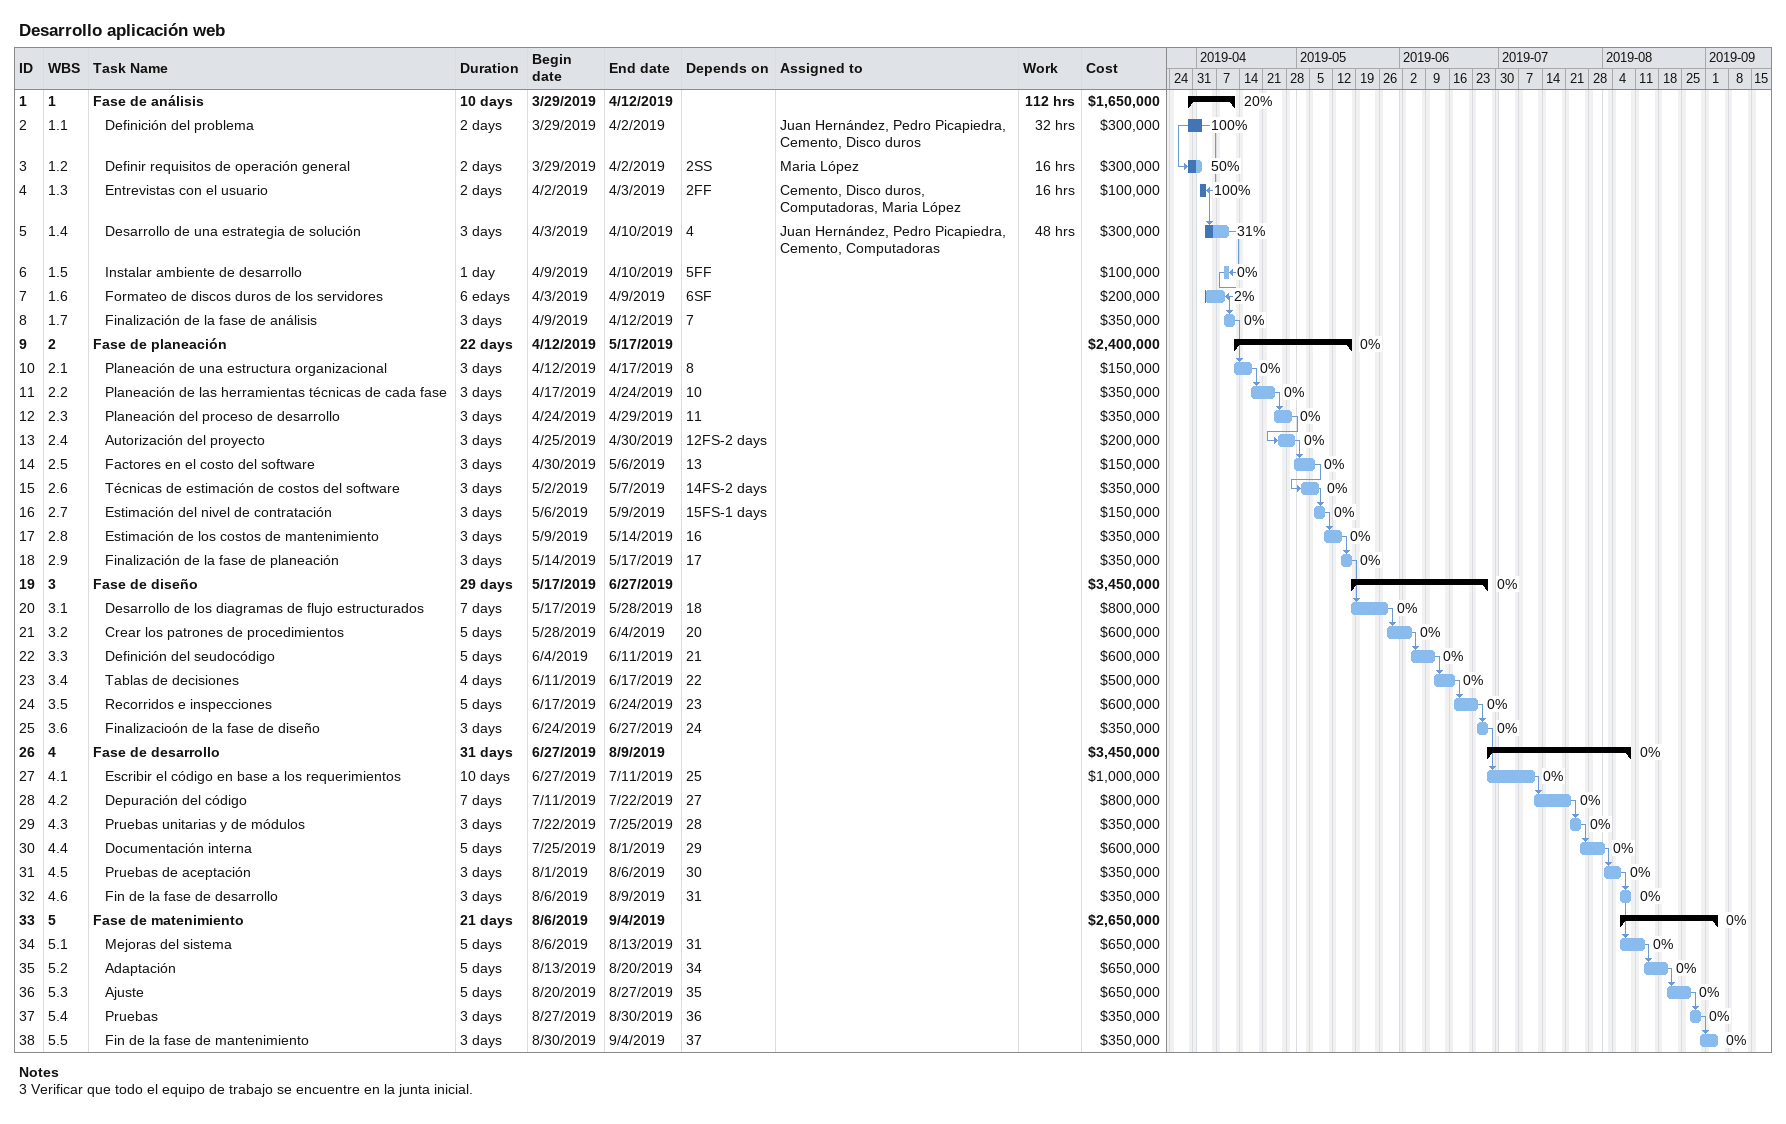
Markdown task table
Desarrollo aplicación web

| ID | WBS | Task | Duration | Start | Finish | Predecessors | Resources | % complete | Work (h) | Cost ($) |
|---|---|---|---|---|---|---|---|---|---|---|
| 1 | 1 | **Fase de análisis** | 10d | 2019-03-29 | 2019-04-12 |  |  | 20 | 112 | 1650000 |
| 2 | 1.1 | Definición del problema | 2d | 2019-03-29 | 2019-04-02 |  | Juan Hernández, Pedro Picapiedra, Cemento, Disco duros | 100 | 32 | 300000 |
| 3 | 1.2 | Definir requisitos de operación general | 2d | 2019-03-29 | 2019-04-02 | 2SS | Maria López | 50 | 16 | 300000 |
| 4 | 1.3 | Entrevistas con el usuario | 2d | 2019-04-02 | 2019-04-03 | 2FF | Cemento, Disco duros, Computadoras, Maria López | 100 | 16 | 100000 |
| 5 | 1.4 | Desarrollo de una estrategia de solución | 3d | 2019-04-03 | 2019-04-10 | 4 | Juan Hernández, Pedro Picapiedra, Cemento, Computadoras | 31 | 48 | 300000 |
| 6 | 1.5 | Instalar ambiente de desarrollo | 1d | 2019-04-09 | 2019-04-10 | 5FF |  | 0 |  | 100000 |
| 7 | 1.6 | Formateo de discos duros de los servidores | 6ed | 2019-04-03 | 2019-04-09 | 6SF |  | 2 |  | 200000 |
| 8 | 1.7 | Finalización de la fase de análisis | 3d | 2019-04-09 | 2019-04-12 | 7 |  | 0 |  | 350000 |
| 9 | 2 | **Fase de planeación** | 22d | 2019-04-12 | 2019-05-17 |  |  | 0 |  | 2400000 |
| 10 | 2.1 | Planeación de una estructura organizacional | 3d | 2019-04-12 | 2019-04-17 | 8 |  | 0 |  | 150000 |
| 11 | 2.2 | Planeación de las herramientas técnicas de cada fase | 3d | 2019-04-17 | 2019-04-24 | 10 |  | 0 |  | 350000 |
| 12 | 2.3 | Planeación del proceso de desarrollo | 3d | 2019-04-24 | 2019-04-29 | 11 |  | 0 |  | 350000 |
| 13 | 2.4 | Autorización del proyecto | 3d | 2019-04-25 | 2019-04-30 | 12FS-2d |  | 0 |  | 200000 |
| 14 | 2.5 | Factores en el costo del software | 3d | 2019-04-30 | 2019-05-06 | 13 |  | 0 |  | 150000 |
| 15 | 2.6 | Técnicas de estimación de costos del software | 3d | 2019-05-02 | 2019-05-07 | 14FS-2d |  | 0 |  | 350000 |
| 16 | 2.7 | Estimación del nivel de contratación | 3d | 2019-05-06 | 2019-05-09 | 15FS-1d |  | 0 |  | 150000 |
| 17 | 2.8 | Estimación de los costos de mantenimiento | 3d | 2019-05-09 | 2019-05-14 | 16 |  | 0 |  | 350000 |
| 18 | 2.9 | Finalización de la fase de planeación | 3d | 2019-05-14 | 2019-05-17 | 17 |  | 0 |  | 350000 |
| 19 | 3 | **Fase de diseño** | 29d | 2019-05-17 | 2019-06-27 |  |  | 0 |  | 3450000 |
| 20 | 3.1 | Desarrollo de los diagramas de flujo estructurados | 7d | 2019-05-17 | 2019-05-28 | 18 |  | 0 |  | 800000 |
| 21 | 3.2 | Crear los patrones de procedimientos | 5d | 2019-05-28 | 2019-06-04 | 20 |  | 0 |  | 600000 |
| 22 | 3.3 | Definición del seudocódigo | 5d | 2019-06-04 | 2019-06-11 | 21 |  | 0 |  | 600000 |
| 23 | 3.4 | Tablas de decisiones | 4d | 2019-06-11 | 2019-06-17 | 22 |  | 0 |  | 500000 |
| 24 | 3.5 | Recorridos e inspecciones | 5d | 2019-06-17 | 2019-06-24 | 23 |  | 0 |  | 600000 |
| 25 | 3.6 | Finalizacioón de la fase de diseño | 3d | 2019-06-24 | 2019-06-27 | 24 |  | 0 |  | 350000 |
| 26 | 4 | **Fase de desarrollo** | 31d | 2019-06-27 | 2019-08-09 |  |  | 0 |  | 3450000 |
| 27 | 4.1 | Escribir el código en base a los requerimientos | 10d | 2019-06-27 | 2019-07-11 | 25 |  | 0 |  | 1000000 |
| 28 | 4.2 | Depuración del código | 7d | 2019-07-11 | 2019-07-22 | 27 |  | 0 |  | 800000 |
| 29 | 4.3 | Pruebas unitarias y de módulos | 3d | 2019-07-22 | 2019-07-25 | 28 |  | 0 |  | 350000 |
| 30 | 4.4 | Documentación interna | 5d | 2019-07-25 | 2019-08-01 | 29 |  | 0 |  | 600000 |
| 31 | 4.5 | Pruebas de aceptación | 3d | 2019-08-01 | 2019-08-06 | 30 |  | 0 |  | 350000 |
| 32 | 4.6 | Fin de la fase de desarrollo | 3d | 2019-08-06 | 2019-08-09 | 31 |  | 0 |  | 350000 |
| 33 | 5 | **Fase de matenimiento** | 21d | 2019-08-06 | 2019-09-04 |  |  | 0 |  | 2650000 |
| 34 | 5.1 | Mejoras del sistema | 5d | 2019-08-06 | 2019-08-13 | 31 |  | 0 |  | 650000 |
| 35 | 5.2 | Adaptación | 5d | 2019-08-13 | 2019-08-20 | 34 |  | 0 |  | 650000 |
| 36 | 5.3 | Ajuste | 5d | 2019-08-20 | 2019-08-27 | 35 |  | 0 |  | 650000 |
| 37 | 5.4 | Pruebas | 3d | 2019-08-27 | 2019-08-30 | 36 |  | 0 |  | 350000 |
| 38 | 5.5 | Fin de la fase de mantenimiento | 3d | 2019-08-30 | 2019-09-04 | 37 |  | 0 |  | 350000 |

Notes
- 3: Verificar que todo el equipo de trabajo se encuentre en la junta inicial.
